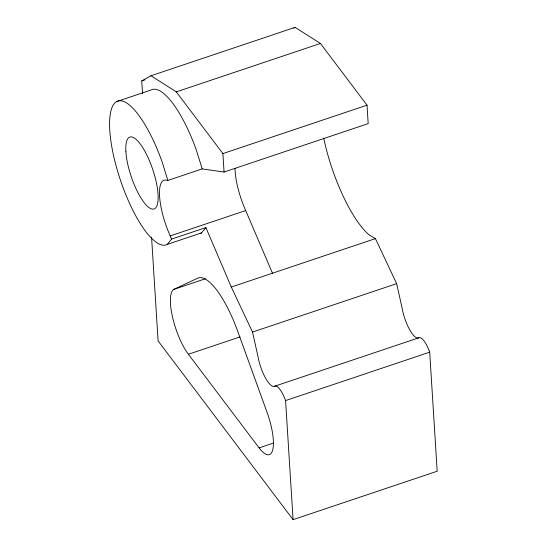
<?xml version="1.0" encoding="UTF-8"?>
<svg xmlns="http://www.w3.org/2000/svg" width="547" height="547" viewBox="0 0 547 547"><rect width="100%" height="100%" fill="white"/><g stroke="black" fill="none" stroke-linecap="round" stroke-linejoin="round"><path stroke-width="0.82" d="M142.535 93.585L141.741 80.929L150.986 75.766L295.106 27.35L320.426 43.466L367.023 105.174L368.186 123.629L224.065 172.045L202.199 168.9L196.387 150.234A75.869 22.687 71.4 0 0 150.945 90.05L116.627 101.578A75.869 22.687 71.4 0 0 121.824 184.209A75.869 22.687 71.4 0 0 167.273 244.386L171.573 239.107L205.891 227.579L231.299 287.038L252.529 332.07L258.095 356.993A22.762 6.803 71.4 0 0 274.717 386.209A18.126 5.422 71.4 0 1 285.575 400.582L293.069 519.65L437.183 471.234L429.696 352.165A18.126 5.422 71.4 0 0 418.838 337.793A22.762 6.803 71.4 0 1 402.216 308.576L396.65 283.654L375.42 238.622L368.904 234.718A84.217 25.183 71.4 0 1 323.721 138.165M200.223 233.439A75.869 22.687 71.4 0 0 201.583 232.858L205.891 227.579M293.684 28.143L295.106 27.35M173.898 289.349L197.276 278.382A68.279 20.417 71.4 0 1 238.177 332.549L267.319 413.06A37.934 11.343 71.4 0 1 272.803 449.504A37.934 11.343 71.4 0 1 259.093 447.884L188.394 354.265A37.934 11.343 71.4 0 1 172.414 316.576A37.934 11.343 71.4 0 1 173.898 289.349L205.385 278.772M141.741 80.929L144.976 79.835M150.986 75.766L176.305 91.882L320.426 43.466M176.305 91.882L222.903 153.591L367.023 105.174M171.573 239.107L170.213 235.921A41.729 12.478 71.4 0 1 166.712 180.264L167.881 180.428L202.199 168.9M170.213 235.921L245.706 210.561L272.474 273.206M167.273 244.386L201.583 232.858M231.299 287.038L375.42 238.622M252.529 332.07L396.65 283.654M188.394 354.265L240.065 336.904M274.717 386.209L418.838 337.793M285.575 400.582L429.696 352.165M259.093 447.884L273.623 443.002M293.069 519.65L158.097 340.925L151.567 237.145M167.881 180.428L162.076 161.762A75.869 22.687 71.4 0 0 116.627 101.578M222.903 153.591L224.065 172.045M245.706 210.561A41.729 12.478 71.4 0 1 235.005 168.326M125.885 151.71A37.934 11.343 71.4 0 0 151.574 208.92A37.934 11.343 71.4 0 0 148.394 158.322A37.934 11.343 71.4 0 0 125.885 151.71"/></g></svg>
